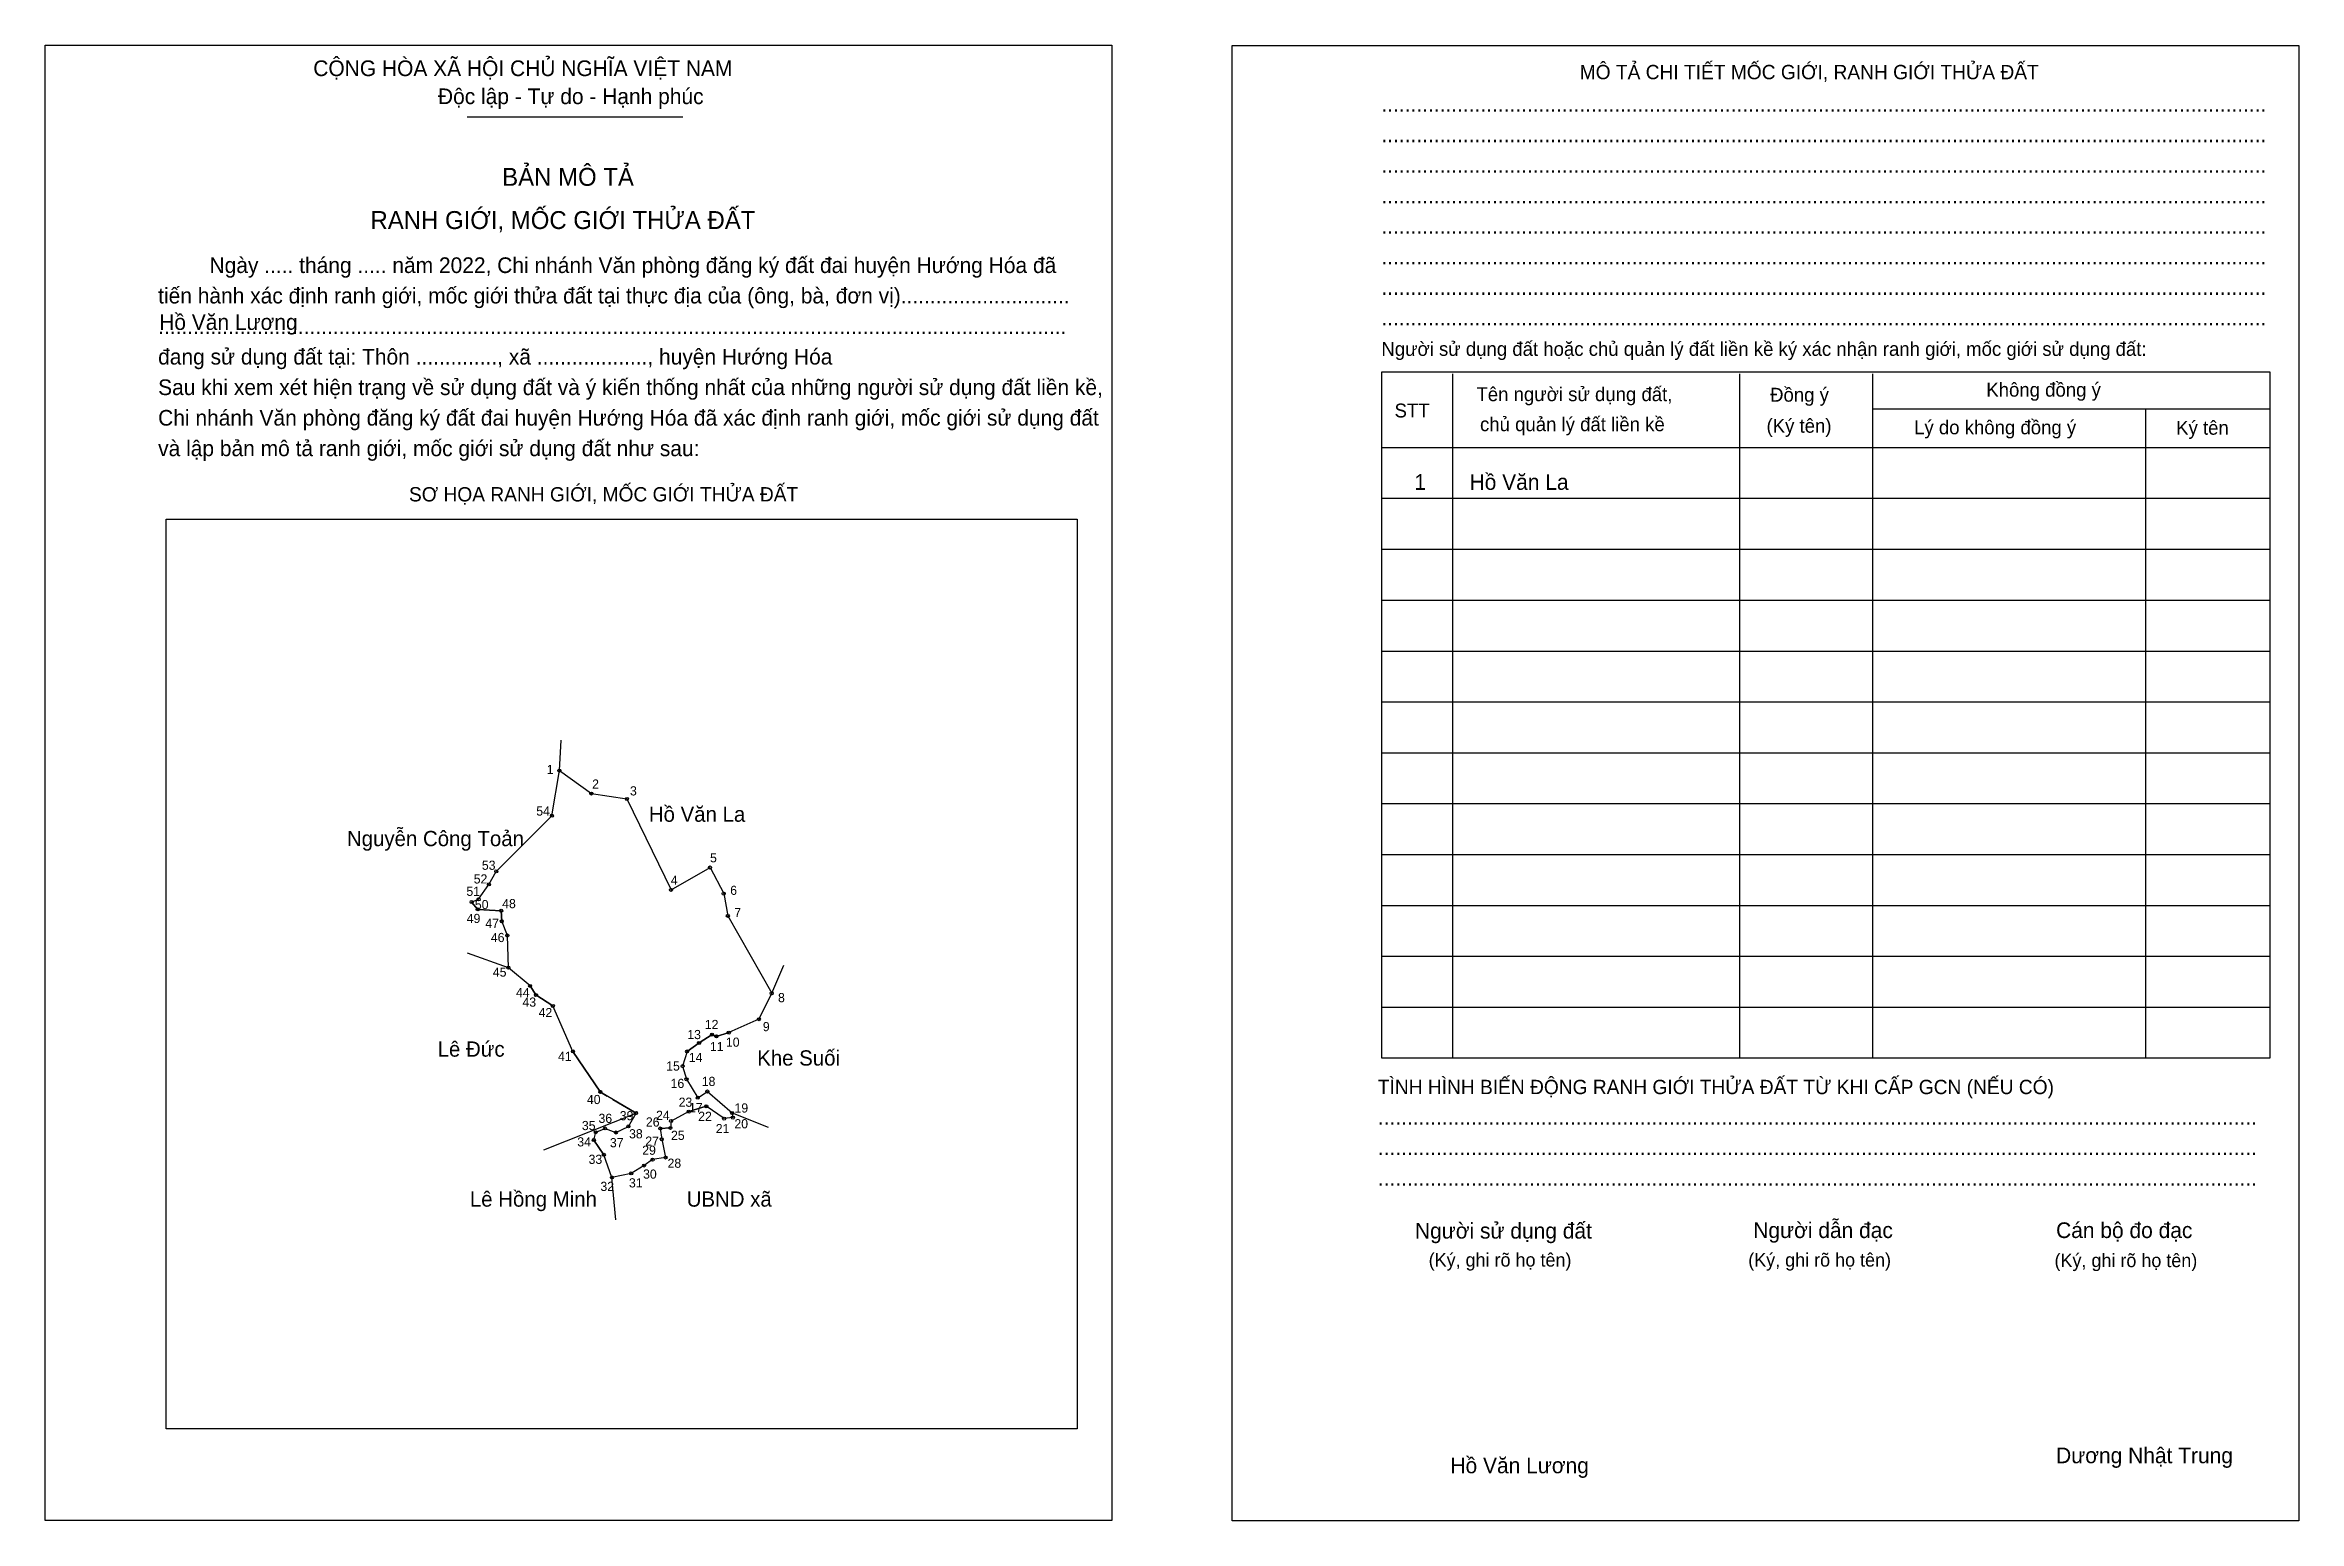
# Model space of a CAD drawing. Extents: x 543465 to 545620, y 1837937 to 1839348.
import ezdxf

# ---------------------------------------------------------------- set-up
doc = ezdxf.new("R2010")
doc.units = 0
for name, color, linetype in [('Level 1', 7, 'Continuous'), ('Level 10', 7, 'Continuous'), ('Level 11', 7, 'Continuous'), ('Level 2', 7, 'Continuous'), ('Level 25', 7, 'Continuous'), ('Level 27', 7, 'Continuous'), ('Level 36', 7, 'Continuous'), ('Level 52', 7, 'Continuous'), ('Level 55', 7, 'Continuous'), ('Level 6', 7, 'Continuous'), ('Level 9', 7, 'Continuous')]:
    doc.layers.add(name, color=color, linetype=linetype)

msp = doc.modelspace()

# ---------------------------------------------------------------- linework, layer by layer
at = {"layer": 'Level 1'}
for p, q in [((543465, 1839348.3), (543465, 1839348.3)), ((544599.7, 1839347.8), (544599.7, 1839347.8)), ((543868.6, 1839279.7), (544074.8, 1839279.7)), ((544810.6, 1839034), (544810.6, 1838379.8)), ((545084.9, 1839034), (545084.9, 1838379.8)), ((545211.9, 1839034), (545211.9, 1838379.8)), ((545211.9, 1839000.5), (545592.3, 1839000.5)), ((545473.1, 1839000.5), (545473.1, 1838379.8)), ((544742.5, 1838963.5), (545592.3, 1838963.5)), ((543580.8, 1838894.9), (543580.8, 1838894.9)), ((544742.5, 1838914.9), (545592.3, 1838914.9)), ((544742.5, 1838866.2), (545592.3, 1838866.2)), ((544742.5, 1838817.6), (545592.3, 1838817.6)), ((544742.5, 1838768.9), (545592.3, 1838768.9)), ((544742.5, 1838720.3), (545592.3, 1838720.3)), ((544742.5, 1838671.6), (545592.3, 1838671.6)), ((544742.5, 1838623), (545592.3, 1838623)), ((544742.5, 1838574.3), (545592.3, 1838574.3)), ((544742.5, 1838525.7), (545592.3, 1838525.7)), ((544742.5, 1838477.1), (545592.3, 1838477.1)), ((544742.5, 1838428.4), (545592.3, 1838428.4)), ((544451.6, 1838025.2), (544451.6, 1838025.2)), ((544484.9, 1837937.6), (544484.9, 1837937.6)), ((545619.6, 1837937.1), (545619.6, 1837937.1))]:
    msp.add_line(p, q, dxfattribs=at)
for points in [[(545592.3, 1839035.5), (544742.5, 1839035.5), (544742.5, 1838379.8), (545592.3, 1838379.8)], [(543580.8, 1838894.9), (544451.6, 1838894.9), (544451.6, 1838025.2), (543580.8, 1838025.2)]]:
    msp.add_lwpolyline(points, close=True, dxfattribs=at)
at = {"layer": 'Level 10'}
for p, q in [((543907.9, 1838466.1), (543869, 1838480)), ((543941.9, 1838291.9), (544030, 1838327.1)), ((544121.8, 1838327.2), (544156.2, 1838313.7)), ((544010.5, 1838225), (544006.9, 1838265.5))]:
    msp.add_line(p, q, dxfattribs=at)
msp.add_lwpolyline([(543949.5, 1838611.4), (543956.7, 1838654.6), (543987.3, 1838632.6), (544021.2, 1838627.4), (544063.4, 1838540.5), (544100.7, 1838561.9), (544113.8, 1838536.9), (544117.7, 1838515.6), (544159.7, 1838441.6), (544147.4, 1838416.8), (544118.7, 1838404), (544106.8, 1838400.4), (544102.7, 1838402.1), (544090.3, 1838394.1), (544078.8, 1838386), (544074.5, 1838372), (544078.2, 1838359.4), (544089, 1838341.8), (544098.2, 1838347.7), (544121.8, 1838327.2), (544122.5, 1838322.7), (544114.2, 1838321.8), (544097.1, 1838333.6), (544080.4, 1838328.5), (544063.4, 1838319.5), (544062.8, 1838312.9), (544053.1, 1838312.4), (544054.6, 1838302), (544058.2, 1838284.6), (544045.8, 1838282.6), (544037.7, 1838276.9), (544025.3, 1838269.4), (544006.9, 1838265.5), (543999.2, 1838287.2), (543989.6, 1838301.3), (543991.5, 1838308.8), (544000.4, 1838312.4), (544010.7, 1838308.5), (544022.7, 1838314.4), (544030, 1838327.1), (543995.9, 1838347.2), (543969.6, 1838386.1), (543950.4, 1838429.5), (543934.3, 1838440), (543928.7, 1838448.7), (543907.9, 1838466.1), (543907, 1838496.9), (543901.6, 1838510.5), (543901.1, 1838520.6), (543878.6, 1838521.8), (543872.7, 1838528.9), (543879.5, 1838531.5), (543889.3, 1838545.8), (543896.3, 1838558.2)], close=True, dxfattribs=at)
at = {"layer": 'Level 11'}
for centre in [(543956.7, 1838654.6), (543987.3, 1838632.6), (544021.2, 1838627.4), (543949.5, 1838611.4), (543949.5, 1838611.4), (543896.3, 1838558.2), (544100.7, 1838561.9), (543872.7, 1838528.9), (543879.5, 1838531.5), (543889.3, 1838545.8), (544063.4, 1838540.5), (544113.8, 1838536.9), (543878.6, 1838521.8), (543901.1, 1838520.6), (543901.6, 1838510.5), (544117.7, 1838515.6), (543907, 1838496.9), (543907.9, 1838466.1), (543928.7, 1838448.7), (544159.7, 1838441.6), (543934.3, 1838440), (543950.4, 1838429.5), (544102.7, 1838402.1), (544106.8, 1838400.4), (544118.7, 1838404), (544147.4, 1838416.8), (543969.6, 1838386.1), (544078.8, 1838386), (544090.3, 1838394.1), (544074.5, 1838372), (544078.2, 1838359.4), (543995.9, 1838347.2), (544089, 1838341.8), (544097.1, 1838333.6), (544098.2, 1838347.7), (544000.4, 1838312.4), (544022.7, 1838314.4), (544030, 1838327.1), (544053.1, 1838312.4), (544062.8, 1838312.9), (544063.4, 1838319.5), (544080.4, 1838328.5), (544114.2, 1838321.8), (544121.8, 1838327.2), (544122.5, 1838322.7), (543989.6, 1838301.3), (543991.5, 1838308.8), (544010.7, 1838308.5), (544054.6, 1838302), (543999.2, 1838287.2), (544025.3, 1838269.4), (544037.7, 1838276.9), (544045.8, 1838282.6), (544058.2, 1838284.6), (544006.9, 1838265.5)]:
    msp.add_circle(centre, 1.46, dxfattribs=at)
at = {"layer": 'Level 2'}
for points in [[(543465, 1839348.3), (544484.9, 1839348.3), (544484.9, 1837937.6), (543465, 1837937.6)], [(544599.7, 1839347.8), (545619.7, 1839347.8), (545619.7, 1837937.1), (544599.7, 1837937.1)]]:
    msp.add_lwpolyline(points, close=True, dxfattribs=at)
at = {"layer": 'Level 25'}
for p, q in [((544063.4, 1838540.5), (544100.7, 1838561.9)), ((543872.7, 1838528.9), (543878.6, 1838521.8)), ((543878.6, 1838521.8), (543901.1, 1838520.6)), ((543901.1, 1838520.6), (543901.6, 1838510.5)), ((543928.7, 1838448.7), (543934.3, 1838440)), ((543934.3, 1838440), (543950.4, 1838429.5)), ((544147.4, 1838416.8), (544159.7, 1838441.6)), ((544090.3, 1838394.1), (544102.7, 1838402.1)), ((544102.7, 1838402.1), (544106.8, 1838400.4)), ((544106.8, 1838400.4), (544118.7, 1838404)), ((543969.6, 1838386.1), (543995.9, 1838347.2)), ((544078.8, 1838386), (544090.3, 1838394.1)), ((543995.9, 1838347.2), (544002.3, 1838343.4)), ((544007.8, 1838340.2), (544030, 1838327.1)), ((544080.4, 1838328.5), (544097.1, 1838333.6)), ((543989.6, 1838301.3), (543999.2, 1838287.2)), ((544053.1, 1838312.4), (544062.8, 1838312.9))]:
    msp.add_line(p, q, dxfattribs=at)
at = {"layer": 'Level 27'}
for p, q in [((543956.7, 1838654.6), (543958.4, 1838683.7)), ((544159.7, 1838441.6), (544171.1, 1838468.5))]:
    msp.add_line(p, q, dxfattribs=at)

# ---------------------------------------------------------------- texts
at = {"layer": 'Level 1'}
for s, height, p in [('CỘNG HÒA XÃ HỘI CHỦ NGHĨA VIỆT NAM', 14.981, (543721.4, 1839318.6)), ('MÔ TẢ CHI TIẾT MỐC GIỚI, RANH GIỚI THỬA ĐẤT', 13.697, (544932.1, 1839315.6)), ('Độc lập - Tự do - Hạnh phúc', 14.981, (543840.6, 1839291.8)), ('........................................................................................................................................................', 14.9814, (544742.5, 1839284.5)), ('........................................................................................................................................................', 14.9814, (544742.5, 1839255.4)), ('BẢN MÔ TẢ', 17.12, (543902, 1839213.7)), ('........................................................................................................................................................', 14.9814, (544742.5, 1839226.2)), ('........................................................................................................................................................', 14.9814, (544742.5, 1839197)), ('RANH GIỚI, MỐC GIỚI THỬA ĐẤT', 17.123, (543776.1, 1839172.4)), ('........................................................................................................................................................', 14.9814, (544742.5, 1839167.8)), ('Ngày ..... tháng ..... năm 2022, Chi nhánh Văn phòng đăng ký đất đai huyện Hướng Hóa đã', 14.981, (543622.2, 1839130.3)), ('........................................................................................................................................................', 14.9814, (544742.5, 1839138.6)), ('tiến hành xác định ranh giới, mốc giới thửa đất tại thực địa của (ông, bà, đơn vị).............................', 14.9814, (543573.1, 1839101.2)), ('........................................................................................................................................................', 14.9814, (544742.5, 1839109.4)), ('............................................................................................................................................................', 14.9814, (543573.1, 1839072)), ('........................................................................................................................................................', 14.9814, (544742.5, 1839080.2)), ('đang sử dụng đất tại: Thôn .............., xã ..................., huyện Hướng Hóa', 14.981, (543573.1, 1839042.8)), ('Người sử dụng đất hoặc chủ quản lý đất liền kề ký xác nhận ranh giới, mốc giới sử dụng đất:', 13.271, (544742.5, 1839051.1)), ('Sau khi xem xét hiện trạng về sử dụng đất và ý kiến thống nhất của những người sử dụng đất liền kề,', 14.981, (543573.1, 1839013.6)), ('Không đồng ý', 13.271, (545320.8, 1839012.1)), ('STT', 13.27, (544755.1, 1838992.2)), ('Tên người sử dụng đất,', 13.271, (544833.4, 1839007.8)), ('Đồng ý', 13.27, (545114.1, 1839007.3)), ('Chi nhánh Văn phòng đăng ký đất đai huyện Hướng Hóa đã xác định ranh giới, mốc giới sử dụng đất', 14.981, (543573.1, 1838984.4)), ('chủ quản lý đất liền kề', 13.271, (544836.8, 1838979.1)), ('(Ký tên)', 13.27, (545110.7, 1838977.6)), ('Lý do không đồng ý', 13.271, (545251.8, 1838976.1)), ('Ký tên', 13.27, (545502.3, 1838975.7)), ('và lập bản mô tả ranh giới, mốc giới sử dụng đất như sau:', 14.981, (543573.1, 1838955.2)), ('SƠ HỌA RANH GIỚI, MỐC GIỚI THỬA ĐẤT', 13.697, (543812.9, 1838911.9)), ('TÌNH HÌNH BIẾN ĐỘNG RANH GIỚI THỬA ĐẤT TỪ KHI CẤP GCN (NẾU CÓ)', 13.697, (544739.1, 1838345.2)), ('.......................................................................................................................................................', 14.9814, (544739.1, 1838316)), ('.......................................................................................................................................................', 14.9814, (544739.1, 1838286.9)), ('.......................................................................................................................................................', 14.9814, (544739.1, 1838257.7)), ('Người sử dụng đất', 14.981, (544774.6, 1838207.1)), ('Người dẫn đạc', 14.981, (545098, 1838207.6)), ('Cán bộ đo đạc', 14.981, (545387.5, 1838207.6)), ('(Ký, ghi rõ họ tên)', 12.842, (544787.7, 1838180.3)), ('(Ký, ghi rõ họ tên)', 12.842, (545093.2, 1838180.3)), ('(Ký, ghi rõ họ tên)', 12.842, (545386, 1838179.8)), ('Dương Nhật Trung', 14.981, (545387.5, 1837992.3))]:
    msp.add_text(s, height=height, dxfattribs=at).set_placement(p)
at = {"layer": 'Level 36'}
for s, height, p in [('Hồ Văn La', 14.59, (544042.2, 1838605.6)), ('Nguyễn Công Toản', 14.593, (543753.6, 1838582.3)), ('Lê Đức', 14.59, (543840.3, 1838381)), ('Khe Suối', 14.59, (544145.8, 1838372.5)), ('Lê Hồng Minh', 14.593, (543871.1, 1838237.6)), ('UBND xã', 14.59, (544078.4, 1838237.6))]:
    msp.add_text(s, height=height, dxfattribs=at).set_placement(p)
at = {"layer": 'Level 52'}
for s, height, p in [('1', 15, (544774, 1838923)), ('Hồ Văn La', 14.98, (544826.8, 1838923))]:
    msp.add_text(s, height=height, dxfattribs=at).set_placement(p)
at = {"layer": 'Level 55'}
for s, p in [('1', (543956.5, 1838654.6)), ('2', (543987, 1838632.6)), ('3', (544020.9, 1838627.4)), ('54', (543948.8, 1838611.4)), ('53', (543895.6, 1838558.2)), ('5', (544100.4, 1838561.9)), ('50', (543872, 1838528.9)), ('51', (543878.9, 1838531.5)), ('52', (543888.6, 1838545.8)), ('4', (544063, 1838540.5)), ('6', (544113.4, 1838536.9)), ('49', (543878, 1838521.8)), ('48', (543900.5, 1838520.6)), ('47', (543900.9, 1838510.5)), ('7', (544117.4, 1838515.6)), ('46', (543906.3, 1838496.9)), ('45', (543907.2, 1838466.1)), ('44', (543928, 1838448.7)), ('8', (544159.4, 1838441.6)), ('43', (543933.6, 1838440)), ('42', (543949.7, 1838429.5)), ('12', (544102.1, 1838402.1)), ('11', (544106.2, 1838400.4)), ('10', (544118, 1838404)), ('9', (544147.1, 1838416.8)), ('41', (543969, 1838386.1)), ('14', (544078.1, 1838386)), ('13', (544089.7, 1838394.1)), ('15', (544073.9, 1838372)), ('16', (544077.5, 1838359.4)), ('40', (543995.2, 1838347.2)), ('17', (544088.3, 1838341.8)), ('18', (544097.5, 1838347.7)), ('36', (543999.7, 1838312.4)), ('38', (544022.1, 1838314.4)), ('39', (544029.3, 1838327.1)), ('26', (544052.4, 1838312.4)), ('25', (544062.1, 1838312.9)), ('24', (544062.7, 1838319.5)), ('23', (544079.7, 1838328.5)), ('22', (544096.4, 1838333.6)), ('21', (544113.6, 1838321.8)), ('19', (544121.1, 1838327.2)), ('20', (544121.8, 1838322.7)), ('34', (543988.9, 1838301.3)), ('35', (543990.9, 1838308.8)), ('37', (544010.1, 1838308.5)), ('27', (544053.9, 1838302)), ('33', (543998.6, 1838287.2)), ('31', (544024.7, 1838269.4)), ('30', (544037, 1838276.9)), ('29', (544045.1, 1838282.6)), ('28', (544057.5, 1838284.6)), ('32', (544006.2, 1838265.5))]:
    msp.add_text(s, height=0.973, dxfattribs=at).set_placement(p)
at = {"layer": 'Level 6'}
for p in [(543574.1, 1839075.9), (544808.5, 1837982.7)]:
    msp.add_text('Hồ Văn Lương', height=14.982, dxfattribs=at).set_placement(p)
at = {"layer": 'Level 9'}
for s, p in [('1', (543944.6, 1838651.3)), ('2', (543988, 1838637.3)), ('3', (544024.2, 1838630.8)), ('54', (543934.6, 1838611.5)), ('5', (544100.7, 1838566.8)), ('52', (543874.8, 1838546.6)), ('53', (543882.6, 1838559.7)), ('4', (544063.2, 1838545.4)), ('51', (543867.8, 1838534.8)), ('50', (543875.9, 1838522.1)), ('48', (543902, 1838523)), ('6', (544120, 1838535.7)), ('49', (543868.1, 1838508.8)), ('47', (543885.9, 1838504.1)), ('7', (544123.9, 1838514.5)), ('46', (543891.2, 1838490.6)), ('45', (543893.1, 1838457.5)), ('44', (543915.2, 1838437.9)), ('43', (543921.4, 1838428.8)), ('42', (543936.8, 1838418.8)), ('8', (544165.7, 1838433.1)), ('13', (544079, 1838397.8)), ('12', (544095.7, 1838407.4)), ('10', (544115.9, 1838390.5)), ('9', (544151.2, 1838405.4)), ('41', (543955.4, 1838377)), ('14', (544080.4, 1838375.9)), ('11', (544100.6, 1838386.3)), ('15', (544058.8, 1838367.7)), ('16', (544063, 1838351.1)), ('18', (544092.8, 1838353)), ('40', (543983, 1838335.7)), ('23', (544070.7, 1838333.1)), ('17', (544080.6, 1838327.9)), ('19', (544124.1, 1838327.6)), ('35', (543978.2, 1838310.8)), ('36', (543994.1, 1838317.7)), ('39', (544014.4, 1838320.2)), ('26', (544039.4, 1838314.2)), ('24', (544049.1, 1838320.6)), ('22', (544089.4, 1838319.6)), ('21', (544106.2, 1838307.9)), ('20', (544124, 1838312.5)), ('34', (543973.8, 1838295.2)), ('37', (544005, 1838294.4)), ('38', (544023.3, 1838302.9)), ('29', (544035.9, 1838287.2)), ('27', (544038.8, 1838295.9)), ('25', (544063.4, 1838301.4)), ('33', (543984.6, 1838278.5)), ('30', (544036.7, 1838264.4)), ('28', (544060.1, 1838274.8)), ('32', (543995.9, 1838252.6)), ('31', (544023.2, 1838256))]:
    msp.add_text(s, height=8.76, dxfattribs=at).set_placement(p)

doc.saveas('drawing.dxf')
